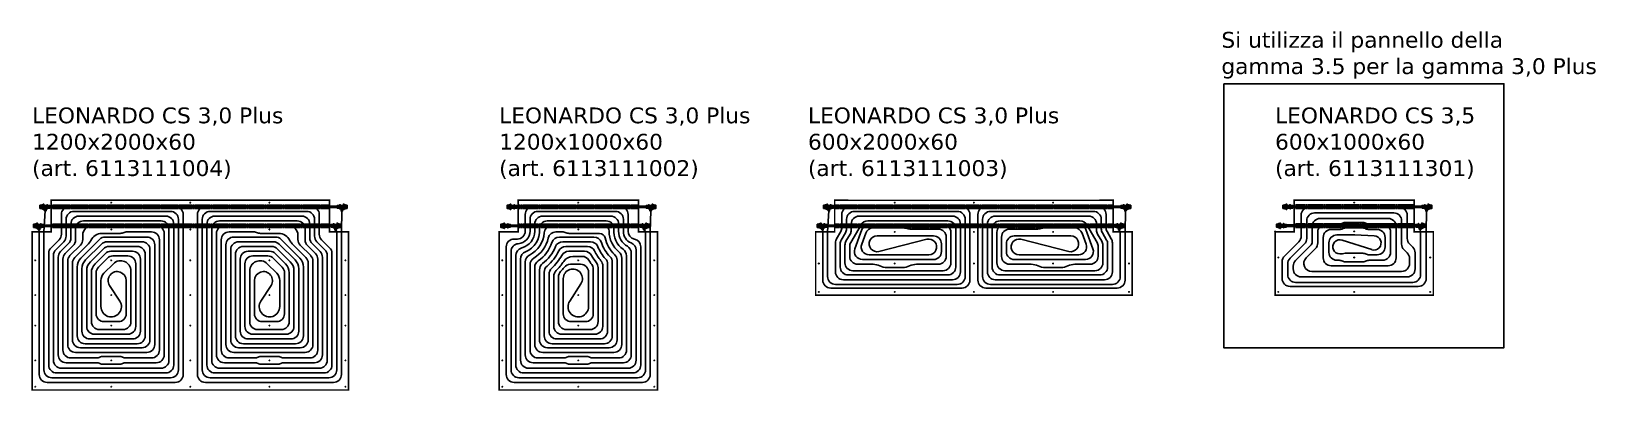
# Model space of a CAD drawing. Header units: millimetres. Extents: x 811 to 39016, y -8361 to 5964.
# Drawn here: x 29130 to 39016, y 3690 to 5964 of the extents above; entities that cross this region are included whole.
import ezdxf

# ---------------------------------------------------------------- set-up
doc = ezdxf.new("R2010")
doc.units = ezdxf.units.MM
doc.linetypes.add('ACAD_ISO02W100', pattern=[15, 12, -3])
doc.linetypes.add('CENTER', pattern=[25.4, 15.875, -3.175, 3.175, -3.175])
for name, color, linetype in [('Pannelli Leonardo', 7, 'Continuous'), ('Raccorderia', 8, 'Continuous'), ('Testi_Cornici', 7, 'Continuous')]:
    doc.layers.add(name, color=color, linetype=linetype)
doc.styles.add('style1', font='verdana.ttf')

# ---------------------------------------------------------------- blocks, each defined once
blk = doc.blocks.new('Nipples 20-CS')
at = {"layer": 'Raccorderia', "linetype": 'ByBlock'}
h = blk.add_hatch(color=9, dxfattribs=at)
h.dxf.hatch_style = 1
h.paths.add_polyline_path([(-21.5, 8.6), (-36.7, 8.6), (-36.7, 0), (-21.5, 0)])
h.paths.add_polyline_path([(-21.5, 0), (-36.7, 0), (-36.7, -8.6), (-21.5, -8.6)])
h = blk.add_hatch(color=256, dxfattribs=at)
h.dxf.hatch_style = 1
h.paths.add_polyline_path([(-18.5, 13), (-21.5, 13), (-21.5, 8.6), (-21.5, 0), (-18.5, 0)])
h.paths.add_polyline_path([(1.1, 8.6), (-18.5, 8.6), (-18.5, 0), (1.1, 0)])
h.paths.add_polyline_path([(1.1, 0), (-18.5, 0), (-9.1, -8.6), (1.1, -8.6)])
h.paths.add_polyline_path([(-18.5, 0), (-21.5, 0), (-21.5, -8.6), (-21.5, -13), (-18.5, -13), (-18.5, -8.6), (-9.1, -8.6)])
h = blk.add_hatch(color=251, dxfattribs=at)
h.dxf.hatch_style = 1
h.paths.add_polyline_path([(25.1, 10), (14.6, 10), (13.7, 13), (10.9, 13), (10.9, 9.7), (7.2, 9.7), (7.2, 14.8), (4.1, 14.8), (4.1, 17), (1.1, 17), (1.1, 13), (1.1, 0), (25.1, 0)])
h.paths.add_polyline_path([(25.1, 0), (1.1, 0), (1.1, -8.6), (1.1, -17), (4.1, -17), (4.1, -14.9), (7.2, -14.9), (7.2, -9.8), (10.9, -9.8), (10.9, -13), (13.7, -13), (14.6, -10), (25.1, -10)])
for p, q in [((-21.5, -8.6), (-21.5, 8.6)), ((1.1, 13), (1.1, -8.6))]:
    blk.add_line(p, q, dxfattribs=at)
blk.add_lwpolyline([(-18.5, 13), (-18.5, 8.6), (1.1, 8.6), (1.1, 17), (4.1, 17), (4.1, 14.8), (7.2, 14.8), (7.2, 9.7), (10.9, 9.7), (10.9, 13), (13.7, 13), (14.6, 10), (25.1, 10), (25.1, -10), (14.6, -10), (13.7, -13), (10.9, -13), (10.9, -9.8), (7.2, -9.8), (7.2, -14.9), (4.1, -14.9), (4.1, -17), (1.1, -17), (1.1, -8.6), (-18.5, -8.6), (-18.5, -13), (-21.5, -13), (-21.5, -8.6), (-36.7, -8.6), (-36.7, 8.6), (-21.5, 8.6), (-21.5, 13)], close=True, dxfattribs=at)
blk = doc.blocks.new('T 20-10-CS')
at = {"layer": 'Raccorderia', "linetype": 'ByBlock'}
h = blk.add_hatch(color=9, dxfattribs=at)
h.dxf.hatch_style = 1
h.paths.add_polyline_path([(-12.8, 8.6), (-28, 8.6), (-28, -8.6), (-12.8, -8.6)])
h = blk.add_hatch(color=256, dxfattribs=at)
h.dxf.hatch_style = 1
h.paths.add_polyline_path([(9.8, 13), (4.4, 13), (4.4, 25.7), (-4.4, 25.7), (-4.4, 13), (-12.8, 13), (-12.8, 8.6), (-12.8, -8.6), (-12.8, -13), (-9.8, -13), (-9.8, -8.6), (9.8, -8.6)])
h = blk.add_hatch(color=251, dxfattribs=at)
h.dxf.hatch_style = 1
h.paths.add_polyline_path([(33.8, 10), (22.8, 10), (21.8, 13), (19.6, 13), (19.6, 9.8), (15.9, 9.8), (15.9, 14.9), (12.8, 14.9), (12.8, 17), (9.8, 17), (9.8, 13), (9.8, 0), (33.8, 0)])
h.paths.add_polyline_path([(33.8, 0), (9.8, 0), (9.8, -8.6), (9.8, -17), (12.8, -17), (12.8, -14.8), (15.9, -14.8), (15.9, -9.7), (19.6, -9.7), (19.6, -13), (21.8, -13), (22.8, -10), (33.8, -10)])
for p, q in [((-12.8, -8.6), (-12.8, 8.6)), ((9.8, -8.6), (9.8, 13))]:
    blk.add_line(p, q, dxfattribs=at)
blk.add_lwpolyline([(9.8, 13), (4.4, 13), (4.4, 25.7), (-4.4, 25.7), (-4.4, 13), (-12.8, 13), (-12.8, 8.6), (-28, 8.6), (-28, -8.6), (-12.8, -8.6), (-12.8, -13), (-9.8, -13), (-9.8, -8.6), (9.8, -8.6), (9.8, -17), (12.8, -17), (12.8, -14.8), (15.9, -14.8), (15.9, -9.7), (19.6, -9.7), (19.6, -13), (21.8, -13), (22.8, -10), (33.8, -10), (33.8, 10), (22.8, 10), (21.8, 13), (19.6, 13), (19.6, 9.8), (15.9, 9.8), (15.9, 14.9), (12.8, 14.9), (12.8, 17), (9.8, 17)], close=True, dxfattribs=at)
blk = doc.blocks.new('Mezzo pannello 35-600X1000')
at = {"color": 252, "linetype": 'ACAD_ISO02W100', "ltscale": 0.01}
for p, q in [((-870, -30.2), (-120.2, -30.2)), ((-870, -52.3), (-120.2, -52.3)), ((-870, -150), (-120.2, -150)), ((-870, -172.1), (-120.2, -172.1))]:
    blk.add_line(p, q, dxfattribs=at)
at = {"color": 251}
for p, q in [((-835, -226.9), (-835, -95)), ((-785, -45), (-215, -45)), ((-250, -80), (-750, -80)), ((-165, -95), (-165, -241.4)), ((-45, -200), (-42.8, -67.2)), ((-800, -130), (-800, -241.4)), ((-765, -262.1), (-765, -165)), ((-715, -115), (-285, -115)), ((-595, -150), (-680, -150)), ((-645, -185), (-595, -185)), ((-450.8, -140.1), (-550.8, -140.1)), ((-549.2, -175), (-450.8, -175)), ((-497.9, -167.5), (-502.1, -167.5)), ((-500, -165.4), (-500, -169.6)), ((-405, -150), (-320, -150)), ((-405, -185), (-355, -185)), ((-235, -165), (-235, -365)), ((-200, -277.1), (-200, -130)), ((-80, -200), (-82.8, -187)), ((-940.4, -353), (-849.6, -262.3)), ((-814.6, -276.8), (-905.4, -367.5)), ((-870.4, -382), (-775.3, -286.9)), ((-730, -200), (-730, -270.4)), ((-695, -365), (-695, -235)), ((-660, -330), (-660, -270)), ((-610, -220), (-495, -220)), ((-576.1, -252.2), (-388.9, -312.8)), ((-373.1, -225.1), (-494.8, -220)), ((-305, -235), (-305, -295)), ((-270, -200), (-270, -330)), ((-150.4, -276.8), (-129.6, -297.5)), ((-80, -470), (-80, -200)), ((-45, -200), (-45, -495)), ((-955, -495), (-955, -388.3)), ((-744.6, -305.8), (-803.5, -364.7)), ((-595, -380), (-610, -380)), ((-583.2, -340.1), (-590.7, -340)), ((-450.8, -335), (-549.2, -335)), ((-450.8, -390), (-549.2, -390)), ((-355, -345), (-405, -345)), ((-320, -380), (-405, -380)), ((-164.6, -333.2), (-185.4, -312.5)), ((-150, -400), (-150, -368.5)), ((-115, -332.8), (-115, -435)), ((-920, -402.8), (-920, -470)), ((-885, -435), (-885, -417.3)), ((-165, -485), (-835, -485)), ((-768.2, -450), (-200, -450)), ((-285, -415), (-645, -415)), ((-95, -545), (-905, -545)), ((-870, -520), (-130, -520))]:
    blk.add_line(p, q, dxfattribs=at)
at = {"color": 31, "linetype": 'CENTER', "true_color": 0xffb997}
for p, q in [((-497.9, -15), (-502.1, -15)), ((-500, -12.9), (-500, -17.1)), ((-1002.1, -197.5), (-997.9, -197.5)), ((-1000, -195.4), (-1000, -199.6)), ((-497.9, -197.5), (-502.1, -197.5)), ((-500, -195.4), (-500, -199.6)), ((-977.9, -362.5), (-982.1, -362.5)), ((-980, -360.4), (-980, -364.6)), ((-497.9, -362.5), (-502.1, -362.5)), ((-500, -360.4), (-500, -364.6)), ((-17.9, -362.5), (-22.1, -362.5)), ((-20, -360.4), (-20, -364.6)), ((-977.9, -580), (-982.1, -580)), ((-980, -577.9), (-980, -582.1)), ((-497.9, -580), (-502.1, -580)), ((-500, -577.9), (-500, -582.1)), ((-17.9, -580), (-22.1, -580)), ((-20, -577.9), (-20, -582.1))]:
    blk.add_line(p, q, dxfattribs=at)
at = {"const_width": 10}
for points in [[(-500, -600.1), (-1000, -600), (-1000, -199.2), (-879.8, -199.2), (-879.8, 0), (-439.9, -0.1)], [(-500, -600.1), (0, -600), (0, -199.2), (-120.2, -199.2), (-120.2, 0), (-560.1, -0.1)]]:
    blk.add_lwpolyline(points, dxfattribs=at)
at = {"color": 11, "const_width": 20}
blk.add_lwpolyline([(-55.6, -41.5), (-903.6, -41.5)], dxfattribs=at)
at = {"color": 171, "linetype": 'Continuous', "const_width": 20}
blk.add_lwpolyline([(-95.6, -161.3), (-943.6, -161.3)], dxfattribs=at)
at = {"color": 4, "linetype": 'Continuous', "true_color": 0x00ffff}
for centre in [(-500, -15), (-1000, -197.5), (-500, -197.5), (-980, -362.5), (-500, -362.5), (-20, -362.5), (-980, -580), (-500, -580), (-20, -580)]:
    blk.add_circle(centre, 1.75, dxfattribs=at)
at = {"color": 251}
blk.add_circle((-500, -167.5), 1.75, dxfattribs=at)
for centre, radius, start, end in [((-785, -95), 50, 90, 180), ((-750, -130), 50, 90, 180), ((-250, -130), 50, 0, 90), ((-215, -95), 50, 0, 90), ((-715, -165), 50, 90, 180), ((-680, -200), 50, 90, 180), ((-645, -235), 50, 90, 180), ((-596.7, -95.1), 55, 271.71993, 294.61998), ((-595, -130), 55, 270, 294.61998), ((-550.8, -195.1), 55, 90, 114.61998), ((-549.2, -230), 55, 90, 114.61998), ((-450.8, -195.1), 55, 65.38002, 90), ((-450.8, -230), 55, 65.38002, 90), ((-405.1, -95), 55, 245.44199, 270.05558), ((-405, -130), 55, 245.38002, 270), ((-355, -235), 50, 0, 90), ((-320, -200), 50, 0, 90), ((-285, -165), 50, 0, 90), ((-885, -226.9), 50, 315, 0), ((-850, -241.4), 50, 315, 0), ((-800, -262.1), 35, 315, 0), ((-780, -270.4), 50, 315, 0), ((-610, -270), 50, 90, 180), ((-590, -295), 45, 72.06261, 269.1), ((-375, -270), 45, 252.06261, 87.63), ((-355, -295), 50, 270, 0), ((-150, -277.1), 50, 180, 225), ((-115, -241.4), 50, 180, 225), ((-905, -388.3), 50, 135, 180), ((-870, -402.8), 50, 135, 180), ((-835, -417.3), 50, 135, 180), ((-768.2, -400), 50, 135, 270), ((-645, -365), 50, 180, 270), ((-610, -330), 50, 180, 270), ((-595, -435), 55, 65.38002, 90), ((-582.3, -285.1), 55, 269.1, 287.54836), ((-549.2, -335), 55, 245.38002, 270), ((-549.2, -390), 55, 90, 107.54836), ((-450.8, -390), 55, 65.38002, 90), ((-450.8, -335), 55, 270, 294.61998), ((-405, -290), 55, 245.38002, 270), ((-405, -435), 55, 90, 114.61998), ((-320, -330), 50, 270, 0), ((-285, -365), 50, 270, 0), ((-200, -368.5), 50, 0, 45), ((-165, -332.8), 50, 0, 45), ((-870, -470), 50, 180, 270), ((-835, -435), 50, 180, 270), ((-200, -400), 50, 270, 0), ((-165, -435), 50, 270, 0), ((-130, -470), 50, 270, 0), ((-905, -495), 50, 180, 270), ((-95, -495), 50, 270, 0)]:
    blk.add_arc(centre, radius, start, end, dxfattribs=at)
at = {"linetype": 'ByBlock', "rotation": 180}
for p in [(-925.1, -41.5), (-965.1, -161.3)]:
    blk.add_blockref('Nipples 20-CS', p, dxfattribs=at)
at = {"linetype": 'ByBlock', "xscale": -1, "rotation": 180}
for p in [(-42.8, -41.5), (-82.8, -161.3)]:
    blk.add_blockref('T 20-10-CS', p, dxfattribs=at)
blk = doc.blocks.new('Pannello 3Plus-1200x2000')
at = {"color": 200}
for p, q in [((-1925, -200), (-1916.9, -67.4)), ((-1815, -90.1), (-1815, -214.1)), ((-1095, -40.1), (-1765, -40.1)), ((-1735, -70.1), (-1125, -70.1)), ((-1045, -1102.5), (-1045, -90.1)), ((-955, -1102.5), (-955, -90.1)), ((-905, -40.1), (-235, -40.1)), ((-265, -70.1), (-875, -70.1)), ((-185, -90.1), (-185, -214.1)), ((-45, -200), (-42.5, -67.4)), ((-1955, -200), (-1956.9, -187.2)), ((-1785, -226.5), (-1785, -120.1)), ((-1755, -150.1), (-1755, -239)), ((-1725, -251.4), (-1725, -180.1)), ((-1155, -100.1), (-1705, -100.1)), ((-1675, -130.1), (-1185, -130.1)), ((-1215, -160.1), (-1620, -160.1)), ((-1135, -180.1), (-1135, -1012.5)), ((-1105, -1042.5), (-1105, -150.1)), ((-1075, -120.1), (-1075, -1072.5)), ((-925, -120.1), (-925, -1072.5)), ((-895, -1042.5), (-895, -150.1)), ((-865, -180.1), (-865, -1012.5)), ((-845, -100.1), (-295, -100.1)), ((-325, -130.1), (-815, -130.1)), ((-785, -160.1), (-380, -160.1)), ((-275, -251.4), (-275, -180.1)), ((-245, -150.1), (-245, -239)), ((-215, -226.5), (-215, -120.1)), ((-75, -200), (-82.5, -187.2)), ((-1955, -200), (-1955, -1102.5)), ((-1925, -1072.5), (-1925, -200)), ((-1829.6, -249.5), (-1880.4, -300.2)), ((-1850.4, -312.6), (-1799.6, -261.9)), ((-1769.6, -274.3), (-1820.4, -325)), ((-1790.4, -337.5), (-1739.6, -286.7)), ((-1694.6, -284.2), (-1760.4, -349.9)), ((-1730.4, -362.3), (-1643, -275)), ((-1572.6, -246.9), (-1691.6, -365.9)), ((-1680, -220.1), (-1680, -248.8)), ((-1661.6, -377), (-1561.6, -276.9)), ((-1560, -210.1), (-1450, -210.1)), ((-1275, -232.3), (-1537.2, -232.3)), ((-1526.2, -262.3), (-1305, -262.3)), ((-1335, -292.3), (-1513.8, -292.3)), ((-1398, -200.1), (-1245, -200.1)), ((-1225, -912.5), (-1225, -282.3)), ((-1195, -250.1), (-1195, -947.5)), ((-1165, -977.5), (-1165, -210.1)), ((-835, -977.5), (-835, -210.1)), ((-805, -250.1), (-805, -947.5)), ((-775, -912.5), (-775, -282.3)), ((-602, -200.1), (-755, -200.1)), ((-725, -232.3), (-462.8, -232.3)), ((-473.8, -262.3), (-695, -262.3)), ((-665, -292.3), (-486.2, -292.3)), ((-440, -210.1), (-550, -210.1)), ((-338.4, -377), (-438.4, -276.9)), ((-427.4, -246.9), (-308.4, -365.9)), ((-269.6, -362.3), (-357, -275)), ((-320, -220.1), (-320, -248.8)), ((-305.4, -284.2), (-239.6, -349.9)), ((-209.6, -337.5), (-260.4, -286.7)), ((-230.4, -274.3), (-179.6, -325)), ((-149.6, -312.6), (-200.4, -261.9)), ((-170.4, -249.5), (-119.6, -300.2)), ((-75, -1072.5), (-75, -200)), ((-45, -200), (-45, -1102.5)), ((-1895, -335.5), (-1895, -1042.5)), ((-1865, -1012.5), (-1865, -348)), ((-1835, -360.4), (-1835, -977.5)), ((-1805, -947.5), (-1805, -372.8)), ((-1775, -385.2), (-1775, -912.5)), ((-1549.1, -306.9), (-1631.6, -389.4)), ((-1601.6, -401.8), (-1536.7, -336.9)), ((-1524.3, -366.9), (-1580.4, -423)), ((-1501.3, -322.3), (-1365, -322.3)), ((-1395, -352.3), (-1488.9, -352.3)), ((-1315, -372.3), (-1315, -827.5)), ((-1285, -857.5), (-1285, -342.3)), ((-1255, -312.3), (-1255, -882.5)), ((-745, -312.3), (-745, -882.5)), ((-715, -857.5), (-715, -342.3)), ((-685, -372.3), (-685, -827.5)), ((-498.7, -322.3), (-635, -322.3)), ((-605, -352.3), (-511.1, -352.3)), ((-475.7, -366.9), (-419.6, -423)), ((-398.4, -401.8), (-463.3, -336.9)), ((-450.9, -306.9), (-368.4, -389.4)), ((-225, -385.2), (-225, -912.5)), ((-195, -947.5), (-195, -372.8)), ((-165, -360.4), (-165, -977.5)), ((-135, -1012.5), (-135, -348)), ((-105, -335.5), (-105, -1042.5)), ((-1745, -882.5), (-1745, -397.7)), ((-1715, -422.5), (-1715, -857.5)), ((-1685, -827.5), (-1685, -433.5)), ((-1655, -446), (-1655, -797.5)), ((-1625, -767.5), (-1625, -458.4)), ((-1595, -458.4), (-1595, -717.9)), ((-1545.9, -461.2), (-1486.1, -401.4)), ((-1375, -447.4), (-1375, -767.5)), ((-1345, -797.5), (-1345, -402.3)), ((-655, -797.5), (-655, -402.3)), ((-625, -447.4), (-625, -767.5)), ((-454.1, -461.2), (-513.9, -401.4)), ((-405, -458.4), (-405, -717.9)), ((-375, -767.5), (-375, -458.4)), ((-345, -446), (-345, -797.5)), ((-315, -827.5), (-315, -433.5)), ((-285, -422.5), (-285, -857.5)), ((-255, -882.5), (-255, -397.7)), ((-1565, -672.9), (-1565, -507.2)), ((-1509.8, -539.1), (-1445.6, -637.3)), ((-1405, -717.9), (-1405, -507.9)), ((-595, -717.9), (-595, -507.9)), ((-490.2, -539.1), (-554.4, -637.3)), ((-435, -672.9), (-435, -507.2)), ((-1545, -767.9), (-1455, -767.9)), ((-455, -767.9), (-545, -767.9)), ((-1365, -877.5), (-1635, -877.5)), ((-1605, -847.5), (-1395, -847.5)), ((-1425, -817.5), (-1575, -817.5)), ((-635, -877.5), (-365, -877.5)), ((-395, -847.5), (-605, -847.5)), ((-575, -817.5), (-425, -817.5)), ((-1725, -962.5), (-1275, -962.5)), ((-1305, -932.5), (-1695, -932.5)), ((-1665, -907.5), (-1335, -907.5)), ((-1450, -987.5), (-1550, -987.5)), ((-275, -962.5), (-725, -962.5)), ((-695, -932.5), (-305, -932.5)), ((-335, -907.5), (-665, -907.5)), ((-550, -987.5), (-450, -987.5)), ((-1185, -1062.5), (-1815, -1062.5)), ((-1785, -1027.5), (-1593.6, -1027.5)), ((-1593.6, -997.5), (-1755, -997.5)), ((-1550, -1037.5), (-1450, -1037.5)), ((-1245, -997.5), (-1406.4, -997.5)), ((-1406.4, -1027.5), (-1215, -1027.5)), ((-815, -1062.5), (-185, -1062.5)), ((-593.6, -1027.5), (-785, -1027.5)), ((-755, -997.5), (-593.6, -997.5)), ((-450, -1037.5), (-550, -1037.5)), ((-406.4, -997.5), (-245, -997.5)), ((-215, -1027.5), (-406.4, -1027.5)), ((-1905, -1152.5), (-1095, -1152.5)), ((-1125, -1122.5), (-1875, -1122.5)), ((-1845, -1092.5), (-1155, -1092.5)), ((-95, -1152.5), (-905, -1152.5)), ((-875, -1122.5), (-125, -1122.5)), ((-155, -1092.5), (-845, -1092.5))]:
    blk.add_line(p, q, dxfattribs=at)
at = {"color": 252, "linetype": 'ACAD_ISO02W100', "ltscale": 0.01}
for p, q in [((-1000, -30.4), (-1879.8, -30.4)), ((-1000, -52.5), (-1879.8, -52.5)), ((-1000, -30.4), (-120.2, -30.4)), ((-1000, -52.5), (-120.2, -52.5)), ((-1000, -150.2), (-1879.8, -150.2)), ((-1000, -172.2), (-1879.8, -172.2)), ((-1000, -150.2), (-120.2, -150.2)), ((-1000, -172.2), (-120.2, -172.2))]:
    blk.add_line(p, q, dxfattribs=at)
at = {"color": 31, "linetype": 'CENTER', "true_color": 0xffb997}
for p, q in [((-1502.1, -15), (-1497.9, -15)), ((-1500, -12.9), (-1500, -17.1)), ((-997.9, -15), (-1002.1, -15)), ((-1002.1, -15), (-997.9, -15)), ((-1000, -12.9), (-1000, -17.1)), ((-1000, -12.9), (-1000, -17.1)), ((-497.9, -15), (-502.1, -15)), ((-500, -12.9), (-500, -17.1)), ((-1497.9, -185), (-1502.1, -185)), ((-1500, -182.9), (-1500, -187.1)), ((-997.9, -185), (-1002.1, -185)), ((-1000, -182.9), (-1000, -187.1)), ((-497.9, -185), (-502.1, -185)), ((-500, -182.9), (-500, -187.1)), ((-1977.9, -380), (-1982.1, -380)), ((-1980, -377.9), (-1980, -382.1)), ((-1497.9, -380), (-1502.1, -380)), ((-1500, -377.9), (-1500, -382.1)), ((-997.9, -380), (-1002.1, -380)), ((-1000, -377.9), (-1000, -382.1)), ((-497.9, -380), (-502.1, -380)), ((-500, -377.9), (-500, -382.1)), ((-17.9, -380), (-22.1, -380)), ((-20, -377.9), (-20, -382.1)), ((-1977.9, -600), (-1982.1, -600)), ((-1980, -597.9), (-1980, -602.1)), ((-1497.9, -600), (-1502.1, -600)), ((-1500, -597.9), (-1500, -602.1)), ((-997.9, -600), (-1002.1, -600)), ((-1000, -597.9), (-1000, -602.1)), ((-497.9, -600), (-502.1, -600)), ((-500, -597.9), (-500, -602.1)), ((-17.9, -600), (-22.1, -600)), ((-20, -597.9), (-20, -602.1)), ((-1977.9, -793), (-1982.1, -793)), ((-1980, -790.9), (-1980, -795.1)), ((-1497.9, -793), (-1502.1, -793)), ((-1500, -790.9), (-1500, -795.1)), ((-997.9, -793), (-1002.1, -793)), ((-1000, -790.9), (-1000, -795.1)), ((-497.9, -793), (-502.1, -793)), ((-500, -790.9), (-500, -795.1)), ((-17.9, -793), (-22.1, -793)), ((-20, -790.9), (-20, -795.1)), ((-1977.9, -1013), (-1982.1, -1013)), ((-1980, -1010.9), (-1980, -1015.1)), ((-1497.9, -1013), (-1502.1, -1013)), ((-1500, -1010.9), (-1500, -1015.1)), ((-997.9, -1013), (-1002.1, -1013)), ((-1000, -1010.9), (-1000, -1015.1)), ((-497.9, -1013), (-502.1, -1013)), ((-500, -1010.9), (-500, -1015.1)), ((-17.9, -1013), (-22.1, -1013)), ((-20, -1010.9), (-20, -1015.1)), ((-1977.9, -1180), (-1982.1, -1180)), ((-1980, -1177.9), (-1980, -1182.1)), ((-1497.9, -1180), (-1502.1, -1180)), ((-1500, -1177.9), (-1500, -1182.1)), ((-997.9, -1180), (-1002.1, -1180)), ((-1000, -1177.9), (-1000, -1182.1)), ((-497.9, -1180), (-502.1, -1180)), ((-500, -1177.9), (-500, -1182.1)), ((-17.9, -1180), (-22.1, -1180)), ((-20, -1177.9), (-20, -1182.1))]:
    blk.add_line(p, q, dxfattribs=at)
at = {"const_width": 10}
for points in [[(-1000, 0), (-1879.8, 0), (-1879.8, -199.2), (-2000, -199.2), (-2000, -1200), (-1000, -1200)], [(-1000, 0), (-120.2, 0), (-120.2, -199.2), (0, -199.2), (0, -1200), (-1000, -1200)]]:
    blk.add_lwpolyline(points, dxfattribs=at)
at = {"color": 11, "const_width": 20}
for points in [[(-1903.6, -41.5), (-1000, -41.5)], [(-55.6, -41.5), (-1000, -41.5)]]:
    blk.add_lwpolyline(points, dxfattribs=at)
at = {"color": 171, "linetype": 'Continuous', "const_width": 20}
for points in [[(-1943.6, -161.3), (-1000, -161.5)], [(-95.6, -161.5), (-1000, -161.5)]]:
    blk.add_lwpolyline(points, dxfattribs=at)
at = {"color": 4, "linetype": 'Continuous', "true_color": 0x00ffff}
for centre in [(-1500, -15), (-1000, -15), (-1000, -15), (-500, -15), (-1500, -185), (-1000, -185), (-500, -185), (-1980, -380), (-1500, -380), (-1000, -380), (-500, -380), (-20, -380), (-1980, -600), (-1500, -600), (-1000, -600), (-500, -600), (-20, -600), (-1980, -793), (-1500, -793), (-1000, -793), (-500, -793), (-20, -793), (-1980, -1013), (-1500, -1013), (-1000, -1013), (-500, -1013), (-20, -1013), (-1980, -1180), (-1500, -1180), (-1000, -1180), (-500, -1180), (-20, -1180)]:
    blk.add_circle(centre, 1.75, dxfattribs=at)
at = {"color": 200}
for centre, radius, start, end in [((-1765, -90.1), 50, 90, 180), ((-1735, -120.1), 50, 90, 180), ((-1125, -120.1), 50, 0, 90), ((-1095, -90.1), 50, 0, 90), ((-905, -90.1), 50, 90, 180), ((-875, -120.1), 50, 90, 180), ((-265, -120.1), 50, 0, 90), ((-235, -90.1), 50, 0, 90), ((-1705, -150.1), 50, 90, 180), ((-1675, -180.1), 50, 90, 180), ((-1620, -220.1), 60, 90, 180), ((-1215, -210.1), 50, 0, 90), ((-1185, -180.1), 50, 0, 90), ((-1155, -150.1), 50, 0, 90), ((-845, -150.1), 50, 90, 180), ((-815, -180.1), 50, 90, 180), ((-785, -210.1), 50, 90, 180), ((-380, -220.1), 60, 0, 90), ((-325, -180.1), 50, 0, 90), ((-295, -150.1), 50, 0, 90), ((-1865, -214.1), 50, 315, 0), ((-1835, -226.5), 50, 315, 0), ((-1805, -239), 50, 315, 0), ((-1775, -251.4), 50, 315, 0), ((-1730, -248.8), 50, 315, 0), ((-1696.1, -221.9), 75, 315, 335.09636), ((-1560, -285.1), 75, 90, 155.09636), ((-1537.2, -282.3), 50, 90, 135), ((-1526.2, -312.3), 50, 90, 135), ((-1513.8, -342.3), 50, 90, 135), ((-1450, -140.1), 70, 270, 291.78679), ((-1398, -270.1), 70, 90, 111.78679), ((-1335, -342.3), 50, 0, 90), ((-1305, -312.3), 50, 0, 90), ((-1275, -282.3), 50, 0, 90), ((-1245, -250.1), 50, 0, 90), ((-755, -250.1), 50, 90, 180), ((-725, -282.3), 50, 90, 180), ((-695, -312.3), 50, 90, 180), ((-665, -342.3), 50, 90, 180), ((-602, -270.1), 70, 68.21321, 90), ((-550, -140.1), 70, 248.21321, 270), ((-486.2, -342.3), 50, 45, 90), ((-473.8, -312.3), 50, 45, 90), ((-462.8, -282.3), 50, 45, 90), ((-440, -285.1), 75, 24.90364, 90), ((-303.9, -221.9), 75, 204.90364, 225), ((-270, -248.8), 50, 180, 225), ((-225, -251.4), 50, 180, 225), ((-195, -239), 50, 180, 225), ((-165, -226.5), 50, 180, 225), ((-135, -214.1), 50, 180, 225), ((-1845, -335.5), 50, 135, 180), ((-1815, -348), 50, 135, 180), ((-1785, -360.4), 50, 135, 180), ((-1755, -372.8), 50, 135, 180), ((-1725, -385.2), 50, 135, 180), ((-1695, -397.7), 50, 135, 180), ((-1635, -422.5), 80, 135, 180), ((-1605, -433.5), 80, 135, 180), ((-1575, -446), 80, 135, 180), ((-1501.3, -372.3), 50, 90, 135), ((-1488.9, -402.3), 50, 90, 135), ((-1440.1, -447.4), 65.1, 0, 135), ((-1395, -402.3), 50, 0, 90), ((-1365, -372.3), 50, 0, 90), ((-635, -372.3), 50, 90, 180), ((-605, -402.3), 50, 90, 180), ((-559.9, -447.4), 65.1, 45, 180), ((-511.1, -402.3), 50, 45, 90), ((-498.7, -372.3), 50, 45, 90), ((-425, -446), 80, 0, 45), ((-395, -433.5), 80, 0, 45), ((-365, -422.5), 80, 0, 45), ((-305, -397.7), 50, 0, 45), ((-275, -385.2), 50, 0, 45), ((-245, -372.8), 50, 0, 45), ((-215, -360.4), 50, 0, 45), ((-185, -348), 50, 0, 45), ((-155, -335.5), 50, 0, 45), ((-1545, -458.4), 80, 135, 180), ((-1545, -458.4), 50, 135, 180), ((-1499.9, -507.2), 65.1, 135, 180), ((-1462.1, -507.9), 57.1, 0, 213.1837), ((-537.9, -507.9), 57.1, 326.8163, 180), ((-500.1, -507.2), 65.1, 0, 45), ((-455, -458.4), 50, 0, 45), ((-455, -458.4), 80, 0, 45), ((-1500, -672.9), 65, 180, 33.1837), ((-500, -672.9), 65, 146.8163, 0), ((-1575, -767.5), 50, 180, 270), ((-1545, -717.9), 50, 180, 270), ((-1455, -717.9), 50, 270, 0), ((-1425, -767.5), 50, 270, 0), ((-575, -767.5), 50, 180, 270), ((-545, -717.9), 50, 180, 270), ((-455, -717.9), 50, 270, 0), ((-425, -767.5), 50, 270, 0), ((-1695, -882.5), 50, 180, 270), ((-1665, -857.5), 50, 180, 270), ((-1635, -827.5), 50, 180, 270), ((-1605, -797.5), 50, 180, 270), ((-1395, -797.5), 50, 270, 0), ((-1365, -827.5), 50, 270, 0), ((-1335, -857.5), 50, 270, 0), ((-1305, -882.5), 50, 270, 0), ((-695, -882.5), 50, 180, 270), ((-665, -857.5), 50, 180, 270), ((-635, -827.5), 50, 180, 270), ((-605, -797.5), 50, 180, 270), ((-395, -797.5), 50, 270, 0), ((-365, -827.5), 50, 270, 0), ((-335, -857.5), 50, 270, 0), ((-305, -882.5), 50, 270, 0), ((-1785, -977.5), 50, 180, 270), ((-1755, -947.5), 50, 180, 270), ((-1725, -912.5), 50, 180, 270), ((-1550, -1037.5), 50, 90, 115.84193), ((-1450, -1037.5), 50, 64.15807, 90), ((-1275, -912.5), 50, 270, 0), ((-1245, -947.5), 50, 270, 0), ((-1215, -977.5), 50, 270, 0), ((-785, -977.5), 50, 180, 270), ((-755, -947.5), 50, 180, 270), ((-725, -912.5), 50, 180, 270), ((-550, -1037.5), 50, 90, 115.84193), ((-450, -1037.5), 50, 64.15807, 90), ((-275, -912.5), 50, 270, 0), ((-245, -947.5), 50, 270, 0), ((-215, -977.5), 50, 270, 0), ((-1875, -1072.5), 50, 180, 270), ((-1845, -1042.5), 50, 180, 270), ((-1815, -1012.5), 50, 180, 270), ((-1593.6, -947.5), 50, 270, 295.84193), ((-1593.6, -1077.5), 50, 64.15807, 90), ((-1550, -987.5), 50, 244.15807, 270), ((-1450, -987.5), 50, 270, 295.84193), ((-1406.4, -947.5), 50, 244.15807, 270), ((-1406.4, -1077.5), 50, 90, 115.84193), ((-1185, -1012.5), 50, 270, 0), ((-1155, -1042.5), 50, 270, 0), ((-1125, -1072.5), 50, 270, 0), ((-875, -1072.5), 50, 180, 270), ((-845, -1042.5), 50, 180, 270), ((-815, -1012.5), 50, 180, 270), ((-593.6, -947.5), 50, 270, 295.84193), ((-593.6, -1077.5), 50, 64.15807, 90), ((-550, -987.5), 50, 244.15807, 270), ((-450, -987.5), 50, 270, 295.84193), ((-406.4, -947.5), 50, 244.15807, 270), ((-406.4, -1077.5), 50, 90, 115.84193), ((-185, -1012.5), 50, 270, 0), ((-155, -1042.5), 50, 270, 0), ((-125, -1072.5), 50, 270, 0), ((-1905, -1102.5), 50, 180, 270), ((-1095, -1102.5), 50, 270, 0), ((-905, -1102.5), 50, 180, 270), ((-95, -1102.5), 50, 270, 0)]:
    blk.add_arc(centre, radius, start, end, dxfattribs=at)
at = {"linetype": 'ByBlock', "rotation": 180}
for p in [(-1916.4, -41.5), (-1956.4, -161.3)]:
    blk.add_blockref('T 20-10-CS', p, dxfattribs=at)
at = {"linetype": 'ByBlock', "xscale": -1, "rotation": 180}
for p in [(-42.8, -41.5), (-82.8, -161.3)]:
    blk.add_blockref('T 20-10-CS', p, dxfattribs=at)
blk = doc.blocks.new('Mezzo pannello 3Plus-1200x1000')
at = {"color": 252, "linetype": 'ACAD_ISO02W100', "ltscale": 0.01}
for p, q in [((-880, -30.4), (-120.2, -30.4)), ((-880, -52.5), (-120.2, -52.5)), ((-880, -150.2), (-120.2, -150.2)), ((-880, -172.2), (-120.2, -172.2))]:
    blk.add_line(p, q, dxfattribs=at)
at = {"color": 200}
for p, q in [((-835, -90.1), (-835, -195)), ((-235, -40.1), (-785, -40.1)), ((-755, -70.1), (-265, -70.1)), ((-185, -196), (-185, -90.1)), ((-45, -200), (-42.5, -67.4)), ((-805, -195), (-805, -120.1)), ((-775, -150.1), (-775, -195)), ((-295, -100.1), (-725, -100.1)), ((-695.6, -130.1), (-324.3, -130.1)), ((-340.9, -160.1), (-665.5, -160.1)), ((-245, -196), (-245, -150.1)), ((-215, -120.1), (-215, -196)), ((-75, -200), (-82.5, -187.2)), ((-955, -295), (-955, -1102.5)), ((-885, -245), (-905, -245)), ((-641.1, -200.1), (-602, -200.1)), ((-401.4, -232.3), (-619, -232.3)), ((-598, -262.3), (-422.4, -262.3)), ((-441.7, -292.3), (-578.6, -292.3)), ((-550, -210.1), (-365.6, -210.1)), ((-105, -1042.5), (-105, -294)), ((-75, -200), (-75, -1072.5)), ((-45, -1102.5), (-45, -200)), ((-925, -1072.5), (-925, -324.6)), ((-895, -349.9), (-895, -1042.5)), ((-865, -1012.5), (-865, -371.6)), ((-835, -391), (-835, -977.5)), ((-560.2, -322.3), (-460.3, -322.3)), ((-475.8, -354.9), (-533.5, -354.9)), ((-285, -857.5), (-285, -392)), ((-255, -379.3), (-255, -882.5)), ((-225, -912.5), (-225, -365.7)), ((-195, -350.9), (-195, -947.5)), ((-165, -977.5), (-165, -334.6)), ((-135, -316), (-135, -1012.5)), ((-805, -947.5), (-805, -408.5)), ((-775, -424.8), (-775, -912.5)), ((-745, -882.5), (-745, -439.9)), ((-715, -454.2), (-715, -857.5)), ((-685, -827.5), (-685, -467.8)), ((-655, -480.7), (-655, -797.5)), ((-625, -767.5), (-625, -484.4)), ((-550, -405.1), (-485, -405.1)), ((-435, -455.1), (-435, -672.9)), ((-405, -717.9), (-405, -435.5)), ((-375, -425.8), (-375, -767.5)), ((-345, -797.5), (-345, -414.8)), ((-315, -403.9), (-315, -827.5)), ((-595, -495.8), (-595, -717.9)), ((-554.4, -637.3), (-483.5, -529)), ((-545, -767.9), (-455, -767.9)), ((-365, -877.5), (-635, -877.5)), ((-605, -847.5), (-395, -847.5)), ((-425, -817.5), (-575, -817.5)), ((-725, -962.5), (-275, -962.5)), ((-305, -932.5), (-695, -932.5)), ((-665, -907.5), (-335, -907.5)), ((-450, -987.5), (-550, -987.5)), ((-185, -1062.5), (-815, -1062.5)), ((-785, -1027.5), (-593.6, -1027.5)), ((-593.6, -997.5), (-755, -997.5)), ((-550, -1037.5), (-450, -1037.5)), ((-245, -997.5), (-406.4, -997.5)), ((-406.4, -1027.5), (-215, -1027.5)), ((-905, -1152.5), (-95, -1152.5)), ((-125, -1122.5), (-875, -1122.5)), ((-845, -1092.5), (-155, -1092.5))]:
    blk.add_line(p, q, dxfattribs=at)
at = {"color": 31, "linetype": 'CENTER', "true_color": 0xffb997}
for p, q in [((-502.1, -15), (-497.9, -15)), ((-500, -12.9), (-500, -17.1)), ((-502.1, -185), (-497.9, -185)), ((-500, -182.9), (-500, -187.1)), ((-982.1, -380), (-977.9, -380)), ((-980, -377.9), (-980, -382.1)), ((-502.1, -380), (-497.9, -380)), ((-500, -377.9), (-500, -382.1)), ((-22.1, -380), (-17.9, -380)), ((-20, -377.9), (-20, -382.1)), ((-982.1, -600), (-977.9, -600)), ((-980, -597.9), (-980, -602.1)), ((-502.1, -600), (-497.9, -600)), ((-500, -597.9), (-500, -602.1)), ((-22.1, -600), (-17.9, -600)), ((-20, -597.9), (-20, -602.1)), ((-982.1, -793), (-977.9, -793)), ((-980, -790.9), (-980, -795.1)), ((-502.1, -793), (-497.9, -793)), ((-500, -790.9), (-500, -795.1)), ((-22.1, -793), (-17.9, -793)), ((-20, -790.9), (-20, -795.1)), ((-982.1, -1013), (-977.9, -1013)), ((-980, -1010.9), (-980, -1015.1)), ((-502.1, -1013), (-497.9, -1013)), ((-500, -1010.9), (-500, -1015.1)), ((-22.1, -1013), (-17.9, -1013)), ((-20, -1010.9), (-20, -1015.1)), ((-982.1, -1180), (-977.9, -1180)), ((-980, -1177.9), (-980, -1182.1)), ((-502.1, -1180), (-497.9, -1180)), ((-500, -1177.9), (-500, -1182.1)), ((-22.1, -1180), (-17.9, -1180)), ((-20, -1177.9), (-20, -1182.1))]:
    blk.add_line(p, q, dxfattribs=at)
at = {"const_width": 10}
for points in [[(0, -1200), (0, -199.2), (-120.2, -199.2), (-120.2, 0), (-879.8, 0), (-879.8, -199.2), (-1000, -199.2), (-1000, -1200)], [(-382.6, -198.4), (-382.6, -198.4)]]:
    blk.add_lwpolyline(points, close=True, dxfattribs=at)
at = {"color": 11, "const_width": 20}
blk.add_lwpolyline([(-55.6, -41.5), (-903.6, -41.5)], dxfattribs=at)
at = {"color": 171, "linetype": 'Continuous', "const_width": 20}
blk.add_lwpolyline([(-95.6, -161.3), (-943.6, -161.3)], dxfattribs=at)
at = {"color": 4, "linetype": 'Continuous', "true_color": 0x00ffff}
for centre in [(-500, -15), (-500, -185), (-980, -380), (-500, -380), (-20, -380), (-980, -600), (-500, -600), (-20, -600), (-980, -793), (-500, -793), (-20, -793), (-980, -1013), (-500, -1013), (-20, -1013), (-980, -1180), (-500, -1180), (-20, -1180)]:
    blk.add_circle(centre, 1.75, dxfattribs=at)
at = {"color": 200}
for centre, radius, start, end in [((-785, -90.1), 50, 90, 180), ((-755, -120.1), 50, 90, 180), ((-265, -120.1), 50, 0, 90), ((-235, -90.1), 50, 0, 90), ((-885, -195), 50, 270, 0), ((-885, -195), 80, 274.41173, 0), ((-885, -195), 110, 284.47751, 0), ((-885, -195), 140, 291.61827, 4.49781), ((-725, -150.1), 50, 90, 180), ((-695.6, -180.1), 50, 90, 184.49781), ((-665.5, -210.1), 50, 90, 176.06433), ((-340.9, -196), 35.9, 0, 90), ((-324.3, -180.1), 50, 355.19655, 90), ((-135, -196), 170, 180, 230.4788), ((-295, -150.1), 50, 0, 90), ((-135, -196), 140, 175.19655, 234.62346), ((-135, -196), 110, 180, 240), ((-135, -196), 80, 180, 247.38014), ((-135, -196), 50, 180, 258.46304), ((-905, -295), 50, 90, 180), ((-875, -324.6), 50, 94.41173, 180), ((-885, -195), 170, 297.03569, 356.06433), ((-885, -195), 200, 301.33225, 347.26747), ((-885, -195), 230, 304.8499, 341.83312), ((-885, -195), 260, 307.79972, 337.76619), ((-641.1, -250.1), 50, 90, 167.26747), ((-619, -282.3), 50, 90, 161.83312), ((-598, -312.3), 50, 90, 157.76619), ((-578.6, -342.3), 50, 90, 154.32694), ((-602, -270.1), 70, 68.21321, 90), ((-550, -140.1), 70, 248.21321, 270), ((-441.7, -342.3), 50, 25.5004, 90), ((-422.4, -312.3), 50, 22.03225, 90), ((-401.4, -282.3), 50, 17.94945, 90), ((-135, -196), 260, 202.03225, 222.10345), ((-365.6, -246), 35.9, 12.23636, 90), ((-135, -196), 230, 197.94945, 224.41531), ((-135, -196), 200, 192.23636, 227.15636), ((-215, -334.6), 50, 0, 60), ((-185, -316), 50, 0, 67.38014), ((-155, -294), 50, 0, 78.46304), ((-845, -349.9), 50, 104.47751, 180), ((-815, -371.6), 50, 111.61827, 180), ((-785, -391), 50, 117.03569, 180), ((-755, -408.5), 50, 121.33225, 180), ((-725, -424.8), 50, 124.8499, 180), ((-885, -195), 290, 310.32022, 334.32694), ((-885, -195), 320, 312.50664, 331.36754), ((-885, -195), 350, 314.427, 326.81248), ((-560.2, -372.3), 50, 90, 151.36754), ((-533.5, -424.9), 70, 90, 146.81248), ((-475.8, -404.9), 50, 31.50879, 90), ((-460.3, -372.3), 50, 28.45438, 90), ((-135, -196), 349.7, 211.50879, 216.81062), ((-135, -196), 320, 208.45438, 218.39167), ((-135, -196), 289.8, 205.5004, 220.07912), ((-425, -425.8), 50, 0, 38.39167), ((-395, -414.8), 50, 0, 40.07912), ((-365, -403.9), 50, 0, 42.10345), ((-335, -392), 50, 0, 44.41531), ((-305, -379.3), 50, 0, 47.15636), ((-275, -365.7), 50, 0, 50.4788), ((-245, -350.9), 50, 0, 54.62346), ((-695, -439.9), 50, 127.79972, 180), ((-665, -454.2), 50, 130.32022, 180), ((-635, -467.8), 50, 132.50664, 180), ((-605, -480.7), 50, 134.427, 180), ((-575, -484.4), 50, 136.9664, 180), ((-885, -195), 374.1, 316.9664, 322.17196), ((-534.3, -495.8), 60.7, 326.8163, 180), ((-550, -455.1), 50, 90, 142.17196), ((-485, -455.1), 50, 0, 90), ((-455, -435.5), 50, 0, 36.81062), ((-500, -672.9), 65, 146.8163, 0), ((-575, -767.5), 50, 180, 270), ((-545, -717.9), 50, 180, 270), ((-455, -717.9), 50, 270, 0), ((-425, -767.5), 50, 270, 0), ((-695, -882.5), 50, 180, 270), ((-665, -857.5), 50, 180, 270), ((-635, -827.5), 50, 180, 270), ((-605, -797.5), 50, 180, 270), ((-395, -797.5), 50, 270, 0), ((-365, -827.5), 50, 270, 0), ((-335, -857.5), 50, 270, 0), ((-305, -882.5), 50, 270, 0), ((-785, -977.5), 50, 180, 270), ((-755, -947.5), 50, 180, 270), ((-725, -912.5), 50, 180, 270), ((-550, -1037.5), 50, 90, 115.84193), ((-450, -1037.5), 50, 64.15807, 90), ((-275, -912.5), 50, 270, 0), ((-245, -947.5), 50, 270, 0), ((-215, -977.5), 50, 270, 0), ((-875, -1072.5), 50, 180, 270), ((-845, -1042.5), 50, 180, 270), ((-815, -1012.5), 50, 180, 270), ((-593.6, -947.5), 50, 270, 295.84193), ((-593.6, -1077.5), 50, 64.15807, 90), ((-550, -987.5), 50, 244.15807, 270), ((-450, -987.5), 50, 270, 295.84193), ((-406.4, -947.5), 50, 244.15807, 270), ((-406.4, -1077.5), 50, 90, 115.84193), ((-185, -1012.5), 50, 270, 0), ((-155, -1042.5), 50, 270, 0), ((-125, -1072.5), 50, 270, 0), ((-905, -1102.5), 50, 180, 270), ((-95, -1102.5), 50, 270, 0)]:
    blk.add_arc(centre, radius, start, end, dxfattribs=at)
at = {"linetype": 'ByBlock', "xscale": -1}
for p in [(-925.1, -41.5), (-965.1, -161.3)]:
    blk.add_blockref('Nipples 20-CS', p, dxfattribs=at)
at = {"linetype": 'ByBlock', "xscale": -1, "rotation": 180}
for p in [(-42.8, -41.5), (-82.8, -161.3)]:
    blk.add_blockref('T 20-10-CS', p, dxfattribs=at)
blk = doc.blocks.new('Pannello 3Plus-600x2000')
at = {"color": 200}
for p, q in [((-1925, -200), (-1916.9, -67.2)), ((-1835, -90.1), (-1835, -172.3)), ((-1075.1, -40.1), (-1785, -40.1)), ((-1755, -70.1), (-1105.1, -70.1)), ((-1025.1, -505), (-1025.1, -90.1)), ((-974.9, -505), (-974.9, -90.1)), ((-924.9, -40.1), (-215, -40.1)), ((-245, -70.1), (-894.9, -70.1)), ((-165, -90.1), (-165, -172.3)), ((-45, -200), (-42.5, -67.2)), ((-1955, -200), (-1956.9, -187.2)), ((-1841.7, -197.3), (-1868.3, -243.4)), ((-1805, -180.4), (-1805, -120.1)), ((-1778.3, -267.5), (-1713.4, -155.1)), ((-1775, -150.1), (-1775, -188.4)), ((-1707.5, -185.5), (-1752, -307.8)), ((-1135.1, -100.1), (-1725, -100.1)), ((-1670.1, -130.1), (-1165.1, -130.1)), ((-1195.1, -152.6), (-1660.5, -152.6)), ((-1636.7, -174.9), (-1450, -174.9)), ((-1395, -182.6), (-1225.1, -182.6)), ((-1115.1, -180.1), (-1115.1, -422.5)), ((-1085.1, -452.5), (-1085.1, -150.1)), ((-1055.1, -120.1), (-1055.1, -482.5)), ((-944.9, -120.1), (-944.9, -482.5)), ((-914.9, -452.5), (-914.9, -150.1)), ((-884.9, -180.1), (-884.9, -422.5)), ((-864.9, -100.1), (-275, -100.1)), ((-329.9, -130.1), (-834.9, -130.1)), ((-804.9, -152.6), (-339.5, -152.6)), ((-605, -182.6), (-774.9, -182.6)), ((-363.3, -174.9), (-550, -174.9)), ((-292.5, -185.5), (-248, -307.8)), ((-221.7, -267.5), (-286.6, -155.1)), ((-225, -150.1), (-225, -188.4)), ((-195, -180.4), (-195, -120.1)), ((-158.3, -197.3), (-131.7, -243.4)), ((-75, -200), (-82.5, -187.2)), ((-1955, -200), (-1955, -505)), ((-1925, -482.5), (-1925, -200)), ((-1875, -268.4), (-1875, -452.5)), ((-1845, -422.5), (-1845, -276.5)), ((-1838.3, -251.5), (-1811.7, -205.4)), ((-1815, -284.5), (-1815, -395.3)), ((-1781.7, -213.4), (-1808.3, -259.5)), ((-1785, -354.9), (-1785, -292.5)), ((-1709.1, -277.8), (-1683.7, -207.8)), ((-1255.1, -225.1), (-1612.2, -225.1)), ((-1599.8, -323.6), (-1297.5, -246.5)), ((-1205.1, -324.9), (-1205.1, -275.1)), ((-1175.1, -232.6), (-1175.1, -354.9)), ((-1145.1, -395.3), (-1145.1, -202.6)), ((-854.9, -395.3), (-854.9, -202.6)), ((-824.9, -232.6), (-824.9, -354.9)), ((-794.9, -324.9), (-794.9, -275.1)), ((-744.9, -225.1), (-387.8, -225.1)), ((-400.2, -323.6), (-702.5, -246.5)), ((-290.9, -277.8), (-316.3, -207.8)), ((-218.3, -213.4), (-191.7, -259.5)), ((-215, -354.9), (-215, -292.5)), ((-161.7, -251.5), (-188.3, -205.4)), ((-185, -284.5), (-185, -395.3)), ((-155, -422.5), (-155, -276.5)), ((-125, -268.4), (-125, -452.5)), ((-75, -482.5), (-75, -200)), ((-45, -200), (-45, -505)), ((-1705, -374.9), (-1255.1, -374.9)), ((-1285.1, -344.9), (-1662.2, -344.9)), ((-295, -374.9), (-744.9, -374.9)), ((-714.9, -344.9), (-337.8, -344.9)), ((-1165.1, -472.5), (-1795, -472.5)), ((-1765, -445.3), (-1195.1, -445.3)), ((-1637.6, -404.9), (-1735, -404.9)), ((-1450, -425.1), (-1550, -425.1)), ((-1225.1, -404.9), (-1362.4, -404.9)), ((-834.9, -472.5), (-205, -472.5)), ((-235, -445.3), (-804.9, -445.3)), ((-774.9, -404.9), (-637.6, -404.9)), ((-550, -425.1), (-450, -425.1)), ((-362.4, -404.9), (-265, -404.9)), ((-1905, -555), (-1075.1, -555)), ((-1105.1, -532.5), (-1875, -532.5)), ((-1825, -502.5), (-1135.1, -502.5)), ((-95, -555), (-924.9, -555)), ((-894.9, -532.5), (-125, -532.5)), ((-175, -502.5), (-864.9, -502.5))]:
    blk.add_line(p, q, dxfattribs=at)
at = {"color": 252, "linetype": 'ACAD_ISO02W100', "ltscale": 0.01}
for p, q in [((-1000, -30.4), (-1879.8, -30.4)), ((-1000, -52.5), (-1879.8, -52.5)), ((-1000, -30.4), (-120.2, -30.4)), ((-1000, -52.5), (-120.2, -52.5)), ((-1000, -150.2), (-1879.8, -150.2)), ((-1000, -172.3), (-1879.8, -172.3)), ((-1000, -150.2), (-120.2, -150.2)), ((-1000, -172.2), (-120.2, -172.2))]:
    blk.add_line(p, q, dxfattribs=at)
at = {"color": 31, "linetype": 'CENTER', "true_color": 0xffb997}
for p, q in [((-1502.1, -15), (-1497.9, -15)), ((-1500, -12.9), (-1500, -17.1)), ((-1002.1, -15), (-997.9, -15)), ((-1000, -12.9), (-1000, -17.1)), ((-502.1, -15), (-497.9, -15)), ((-500, -12.9), (-500, -17.1)), ((-1502.1, -200), (-1497.9, -200)), ((-1500, -197.9), (-1500, -202.1)), ((-1002.1, -200), (-997.9, -200)), ((-1000, -197.9), (-1000, -202.1)), ((-502.1, -200), (-497.9, -200)), ((-500, -197.9), (-500, -202.1)), ((-1982.1, -400), (-1977.9, -400)), ((-1980, -397.9), (-1980, -402.1)), ((-1502.1, -400), (-1497.9, -400)), ((-1500, -397.9), (-1500, -402.1)), ((-1002.1, -400), (-997.9, -400)), ((-1000, -397.9), (-1000, -402.1)), ((-502.1, -400), (-497.9, -400)), ((-500, -397.9), (-500, -402.1)), ((-22.1, -400), (-17.9, -400)), ((-20, -397.9), (-20, -402.1)), ((-1982.1, -580), (-1977.9, -580)), ((-1980, -577.9), (-1980, -582.1)), ((-1502.1, -580), (-1497.9, -580)), ((-1500, -577.9), (-1500, -582.1)), ((-1002.1, -580), (-997.9, -580)), ((-1000, -577.9), (-1000, -582.1)), ((-502.1, -580), (-497.9, -580)), ((-500, -577.9), (-500, -582.1)), ((-22.1, -580), (-17.9, -580)), ((-20, -577.9), (-20, -582.1))]:
    blk.add_line(p, q, dxfattribs=at)
at = {"const_width": 10}
for points in [[(-1000, -600.2), (-2000, -600), (-2000, -199.2), (-1879.8, -199.2), (-1879.8, 0), (-1000, -0.2)], [(-1000, -600.2), (0, -600), (0, -199.2), (-120.2, -199.2), (-120.2, 0), (-1000, -0.2)]]:
    blk.add_lwpolyline(points, dxfattribs=at)
at = {"color": 11, "const_width": 20}
blk.add_lwpolyline([(-55.6, -41.5), (-1903.6, -41.5)], dxfattribs=at)
at = {"color": 171, "linetype": 'Continuous', "const_width": 20}
blk.add_lwpolyline([(-95.6, -161.3), (-1943.6, -161.3)], dxfattribs=at)
at = {"color": 4, "linetype": 'Continuous', "true_color": 0x00ffff}
for centre in [(-1500, -15), (-1000, -15), (-500, -15), (-1500, -200), (-1000, -200), (-500, -200), (-1980, -400), (-1500, -400), (-1000, -400), (-500, -400), (-20, -400), (-1980, -580), (-1500, -580), (-1000, -580), (-500, -580), (-20, -580)]:
    blk.add_circle(centre, 1.75, dxfattribs=at)
at = {"color": 200}
for centre, radius, start, end in [((-1785, -90.1), 50, 90, 180), ((-1755, -120.1), 50, 90, 180), ((-1105.1, -120.1), 50, 0, 90), ((-1075.1, -90.1), 50, 0, 90), ((-924.9, -90.1), 50, 90, 180), ((-894.9, -120.1), 50, 90, 180), ((-245, -120.1), 50, 0, 90), ((-215, -90.1), 50, 0, 90), ((-1885, -172.3), 50, 330, 0), ((-1855, -180.4), 50, 330, 0), ((-1825, -188.4), 50, 330, 0), ((-1725, -150.1), 50, 90, 180), ((-1670.1, -180.1), 50, 90, 150), ((-1660.5, -202.6), 50, 90, 160), ((-1636.7, -224.9), 50, 90, 160), ((-1450, -274.9), 100, 74.04961, 90), ((-1395, -82.6), 100, 254.04961, 270), ((-1225.1, -232.6), 50, 0, 90), ((-1195.1, -202.6), 50, 0, 90), ((-1165.1, -180.1), 50, 0, 90), ((-1135.1, -150.1), 50, 0, 90), ((-864.9, -150.1), 50, 90, 180), ((-834.9, -180.1), 50, 90, 180), ((-804.9, -202.6), 50, 90, 180), ((-774.9, -232.6), 50, 90, 180), ((-605, -82.6), 100, 270, 285.95039), ((-550, -274.9), 100, 90, 105.95039), ((-363.3, -224.9), 50, 20, 90), ((-339.5, -202.6), 50, 20, 90), ((-329.9, -180.1), 50, 30, 90), ((-275, -150.1), 50, 0, 90), ((-175, -188.4), 50, 180, 210), ((-145, -180.4), 50, 180, 210), ((-115, -172.3), 50, 180, 210), ((-1825, -268.4), 50, 150, 180), ((-1795, -276.5), 50, 150, 180), ((-1765, -284.5), 50, 150, 180), ((-1735, -292.5), 50, 150, 180), ((-1662.2, -294.9), 50, 160, 270), ((-1612.2, -275.1), 50, 90, 284.30571), ((-1285.1, -294.9), 50, 270, 104.30571), ((-1255.1, -275.1), 50, 0, 90), ((-744.9, -275.1), 50, 90, 180), ((-714.9, -294.9), 50, 75.69429, 270), ((-387.8, -275.1), 50, 255.69429, 90), ((-337.8, -294.9), 50, 270, 20), ((-265, -292.5), 50, 0, 30), ((-235, -284.5), 50, 0, 30), ((-205, -276.5), 50, 0, 30), ((-175, -268.4), 50, 0, 30), ((-1765, -395.3), 50, 180, 270), ((-1735, -354.9), 50, 180, 270), ((-1705, -324.9), 50, 160, 270), ((-1255.1, -324.9), 50, 270, 0), ((-1225.1, -354.9), 50, 270, 0), ((-1195.1, -395.3), 50, 270, 0), ((-804.9, -395.3), 50, 180, 270), ((-774.9, -354.9), 50, 180, 270), ((-744.9, -324.9), 50, 180, 270), ((-295, -324.9), 50, 270, 20), ((-265, -354.9), 50, 270, 0), ((-235, -395.3), 50, 270, 0), ((-1875, -482.5), 50, 180, 270), ((-1825, -452.5), 50, 180, 270), ((-1795, -422.5), 50, 180, 270), ((-1637.6, -504.9), 100, 64.02693, 90), ((-1550, -325.1), 100, 244.02693, 270), ((-1450, -325.1), 100, 270, 295.97307), ((-1362.4, -504.9), 100, 90, 115.97307), ((-1165.1, -422.5), 50, 270, 0), ((-1135.1, -452.5), 50, 270, 0), ((-1105.1, -482.5), 50, 270, 0), ((-894.9, -482.5), 50, 180, 270), ((-864.9, -452.5), 50, 180, 270), ((-834.9, -422.5), 50, 180, 270), ((-637.6, -504.9), 100, 64.02693, 90), ((-550, -325.1), 100, 244.02693, 270), ((-450, -325.1), 100, 270, 295.97307), ((-362.4, -504.9), 100, 90, 115.97307), ((-205, -422.5), 50, 270, 0), ((-175, -452.5), 50, 270, 0), ((-125, -482.5), 50, 270, 0), ((-1905, -505), 50, 180, 270), ((-1075.1, -505), 50, 270, 0), ((-924.9, -505), 50, 180, 270), ((-95, -505), 50, 270, 0)]:
    blk.add_arc(centre, radius, start, end, dxfattribs=at)
at = {"linetype": 'ByBlock', "rotation": 180}
for p in [(-1916.4, -41.5), (-1956.4, -161.3)]:
    blk.add_blockref('T 20-10-CS', p, dxfattribs=at)
at = {"linetype": 'ByBlock', "xscale": -1, "rotation": 180}
for p in [(-42.8, -41.5), (-82.8, -161.3)]:
    blk.add_blockref('T 20-10-CS', p, dxfattribs=at)

msp = doc.modelspace()

# ---------------------------------------------------------------- linework, layer by layer
at = {"layer": 'Testi_Cornici', "color": 2}
msp.add_lwpolyline([(36665.1, 5631.8), (38435.1, 5631.8), (38435.1, 3962.4), (36665.1, 3962.4)], close=True, dxfattribs=at)

# ---------------------------------------------------------------- block references
at = {"layer": 'Pannelli Leonardo', "color": 2}
for name, p in [('Pannello 3Plus-1200x2000', (31135.1, 4894.9)), ('Mezzo pannello 3Plus-1200x1000', (33086.5, 4894.9)), ('Pannello 3Plus-600x2000', (36086.5, 4894.9)), ('Mezzo pannello 35-600X1000', (37989.3, 4895.3))]:
    msp.add_blockref(name, p, dxfattribs=at)

# ---------------------------------------------------------------- texts
at = {"layer": 'Testi_Cornici', "char_height": 100, "attachment_point": 1, "style": 'style1'}
for s, insert, width in [('\\pxql;Si utilizza il pannello della\\Pgamma 3.5 per la gamma 3,0 Plus', (36650.2, 5960.1), 2924.822), ('LEONARDO CS 3,0 Plus\\P1200x2000x60\\P(art. 6113111004)', (29135.1, 5482.1), 2564.222), ('LEONARDO CS 3,0 Plus\\P1200x1000x60\\P(art. 6113111002)', (32086.5, 5482.1), 2917.402), ('LEONARDO CS 3,0 Plus\\P600x2000x60\\P(art. 6113111003)', (34037.9, 5482.1), 2950.097), ('LEONARDO CS 3,5\\P600x1000x60\\P(art. 6113111301)', (36989.3, 5482.1), 2640.614)]:
    msp.add_mtext(s, dxfattribs=dict(at, insert=insert, width=width))

doc.saveas('drawing.dxf')
